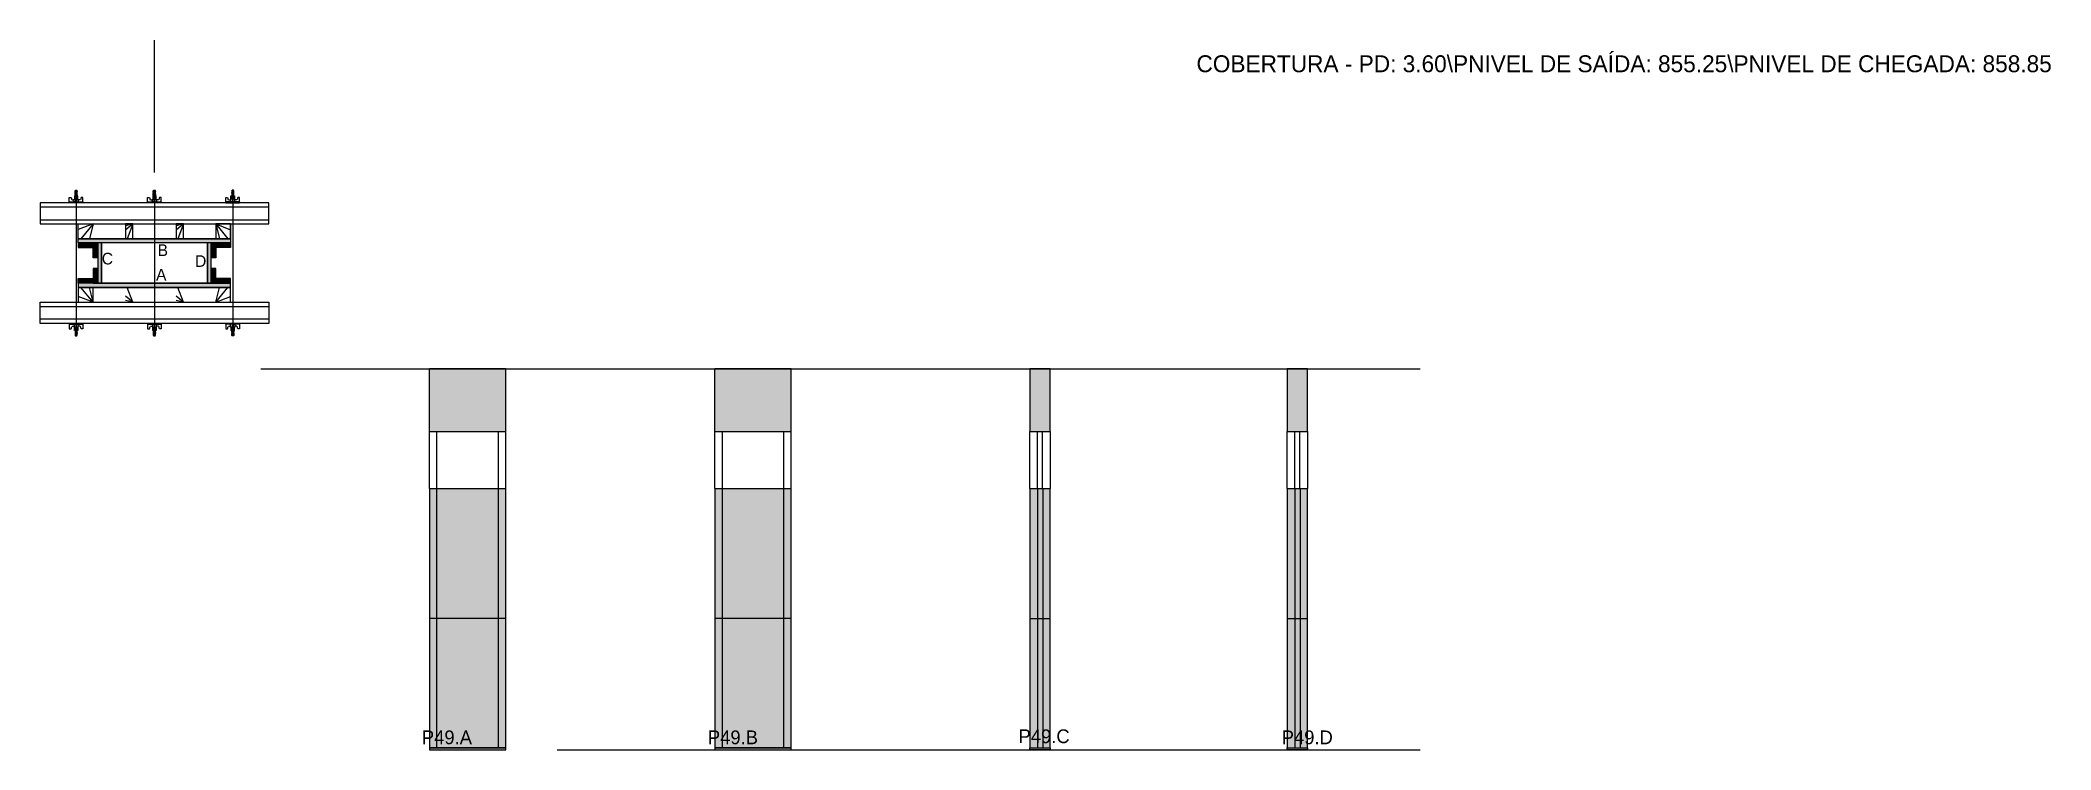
# Model space of a CAD drawing. Header units: metres. Extents: x 4474 to 6374, y 4354 to 5025.
import ezdxf

# ---------------------------------------------------------------- set-up
doc = ezdxf.new("R2010")
doc.units = ezdxf.units.M
for name, color, linetype in [('CHAPA', 7, 'Continuous'), ('COTA', 7, 'Continuous'), ('Hachura', 7, 'Continuous'), ('Madeira', 7, 'Continuous'), ('NOMENCLATURA', 7, 'Continuous'), ('Nível', 7, 'Continuous'), ('Painéis', 7, 'Continuous'), ('Perfil Metálico', 7, 'Continuous'), ('SARR_2.2x7', 7, 'Continuous'), ('SARRAFO', 7, 'Continuous'), ('Texto Seção', 7, 'Continuous'), ('TEXTO_GERAL', 7, 'Continuous')]:
    doc.layers.add(name, color=color, linetype=linetype)

msp = doc.modelspace()

# ---------------------------------------------------------------- hatches: boundary and pattern name
at = {"layer": 'COTA'}
h = msp.add_hatch(color=7, dxfattribs=at)
h.dxf.hatch_style = 1
h.paths.add_polyline_path([(4913.8, 4654.8), (4913.8, 4713.8), (4913.8, 4713.8), (4841.8, 4713.8), (4841.8, 4713.8), (4841.8, 4654.8), (4841.8, 4654.8), (4913.8, 4654.8)])
h = msp.add_hatch(color=7, dxfattribs=at)
h.dxf.hatch_style = 1
h.paths.add_polyline_path([(5183.6, 4654.8), (5183.6, 4713.8), (5183.6, 4713.8), (5111.6, 4713.8), (5111.6, 4713.8), (5111.6, 4654.8), (5111.6, 4654.8), (5183.6, 4654.8)])
h = msp.add_hatch(color=7, dxfattribs=at)
h.dxf.hatch_style = 1
h.paths.add_polyline_path([(5428.4, 4654.8), (5428.4, 4713.8), (5428.4, 4713.8), (5409.4, 4713.8), (5409.4, 4713.8), (5409.4, 4654.8), (5409.4, 4654.8), (5428.4, 4654.8), (5428.4, 4654.8)])
h = msp.add_hatch(color=7, dxfattribs=at)
h.dxf.hatch_style = 1
h.paths.add_polyline_path([(5671.7, 4654.8), (5671.7, 4713.8), (5671.7, 4713.8), (5652.7, 4713.8), (5652.7, 4713.8), (5652.7, 4654.8), (5652.7, 4654.8), (5671.7, 4654.8), (5671.7, 4654.8)])
at = {"layer": 'Hachura'}
h = msp.add_hatch(color=7, dxfattribs=at)
h.dxf.hatch_style = 1
h.paths.add_polyline_path([(4509.7, 4832.9), (4509.7, 4836.9), (4509.7, 4836.9), (4653.7, 4836.9), (4653.7, 4836.9), (4653.7, 4832.9), (4653.7, 4832.9), (4509.7, 4832.9)])
h = msp.add_hatch(color=7, dxfattribs=at)
h.dxf.hatch_style = 1
h.paths.add_polyline_path([(4509.7, 4832.9), (4509.7, 4836.9), (4509.7, 4836.9), (4653.7, 4836.9), (4653.7, 4836.9), (4653.7, 4832.9), (4653.7, 4832.9), (4509.7, 4832.9)])
h = msp.add_hatch(color=7, dxfattribs=at)
h.dxf.hatch_style = 1
h.paths.add_polyline_path([(4523.7, 4832.9), (4523.7, 4828.5), (4523.7, 4828.5), (4509.7, 4828.5), (4509.7, 4828.5), (4509.7, 4832.9), (4509.7, 4832.9), (4523.7, 4832.9)])
h = msp.add_hatch(color=7, dxfattribs=at)
h.dxf.hatch_style = 1
h.paths.add_polyline_path([(4528.1, 4832.9), (4523.7, 4832.9), (4523.7, 4832.9), (4523.7, 4818.9), (4523.7, 4818.9), (4528.1, 4818.9), (4528.1, 4818.9), (4528.1, 4832.9)])
h = msp.add_hatch(color=7, dxfattribs=at)
h.dxf.hatch_style = 1
h.paths.add_polyline_path([(4531.7, 4832.9), (4528.1, 4832.9), (4528.1, 4832.9), (4528.1, 4794.9), (4528.1, 4794.9), (4531.7, 4794.9), (4531.7, 4794.9), (4531.7, 4832.9)])
h = msp.add_hatch(color=7, dxfattribs=at)
h.dxf.hatch_style = 1
h.paths.add_polyline_path([(4531.7, 4832.9), (4528.1, 4832.9), (4528.1, 4832.9), (4528.1, 4794.9), (4528.1, 4794.9), (4531.7, 4794.9), (4531.7, 4794.9), (4531.7, 4832.9)])
h = msp.add_hatch(color=7, dxfattribs=at)
h.dxf.hatch_style = 1
h.paths.add_polyline_path([(4635.3, 4832.9), (4631.7, 4832.9), (4631.7, 4832.9), (4631.7, 4794.9), (4631.7, 4794.9), (4635.3, 4794.9), (4635.3, 4794.9), (4635.3, 4832.9)])
h = msp.add_hatch(color=7, dxfattribs=at)
h.dxf.hatch_style = 1
h.paths.add_polyline_path([(4635.3, 4832.9), (4631.7, 4832.9), (4631.7, 4832.9), (4631.7, 4794.9), (4631.7, 4794.9), (4635.3, 4794.9), (4635.3, 4794.9), (4635.3, 4832.9)])
h = msp.add_hatch(color=7, dxfattribs=at)
h.dxf.hatch_style = 1
h.paths.add_polyline_path([(4639.7, 4832.9), (4635.3, 4832.9), (4635.3, 4832.9), (4635.3, 4818.9), (4635.3, 4818.9), (4639.7, 4818.9), (4639.7, 4818.9), (4639.7, 4832.9)])
h = msp.add_hatch(color=7, dxfattribs=at)
h.dxf.hatch_style = 1
h.paths.add_polyline_path([(4639.7, 4832.9), (4639.7, 4828.5), (4639.7, 4828.5), (4653.7, 4828.5), (4653.7, 4828.5), (4653.7, 4832.9), (4653.7, 4832.9), (4639.7, 4832.9)])
h = msp.add_hatch(color=7, dxfattribs=at)
h.dxf.hatch_style = 1
h.paths.add_polyline_path([(4523.7, 4794.9), (4523.7, 4799.3), (4523.7, 4799.3), (4509.7, 4799.3), (4509.7, 4799.3), (4509.7, 4794.9), (4509.7, 4794.9), (4523.7, 4794.9)])
h = msp.add_hatch(color=7, dxfattribs=at)
h.dxf.hatch_style = 1
h.paths.add_polyline_path([(4509.7, 4794.9), (4509.7, 4790.9), (4509.7, 4790.9), (4653.7, 4790.9), (4653.7, 4790.9), (4653.7, 4794.9), (4653.7, 4794.9), (4509.7, 4794.9)])
h = msp.add_hatch(color=7, dxfattribs=at)
h.dxf.hatch_style = 1
h.paths.add_polyline_path([(4509.7, 4794.9), (4509.7, 4790.9), (4509.7, 4790.9), (4653.7, 4790.9), (4653.7, 4790.9), (4653.7, 4794.9), (4653.7, 4794.9), (4509.7, 4794.9)])
h = msp.add_hatch(color=7, dxfattribs=at)
h.dxf.hatch_style = 1
h.paths.add_polyline_path([(4528.1, 4794.9), (4523.7, 4794.9), (4523.7, 4794.9), (4523.7, 4808.9), (4523.7, 4808.9), (4528.1, 4808.9), (4528.1, 4808.9), (4528.1, 4794.9)])
h = msp.add_hatch(color=7, dxfattribs=at)
h.dxf.hatch_style = 1
h.paths.add_polyline_path([(4639.7, 4794.9), (4635.3, 4794.9), (4635.3, 4794.9), (4635.3, 4808.9), (4635.3, 4808.9), (4639.7, 4808.9), (4639.7, 4808.9), (4639.7, 4794.9)])
h = msp.add_hatch(color=7, dxfattribs=at)
h.dxf.hatch_style = 1
h.paths.add_polyline_path([(4639.7, 4794.9), (4639.7, 4799.3), (4639.7, 4799.3), (4653.7, 4799.3), (4653.7, 4799.3), (4653.7, 4794.9), (4653.7, 4794.9), (4639.7, 4794.9)])
h = msp.add_hatch(color=7, dxfattribs=at)
h.dxf.hatch_style = 1
h.paths.add_polyline_path([(4913.8, 4600.8), (4841.8, 4600.8), (4841.8, 4600.8), (4841.8, 4353.8), (4841.8, 4353.8), (4913.8, 4353.8), (4913.8, 4353.8), (4913.8, 4600.8)])
h = msp.add_hatch(color=7, dxfattribs=at)
h.dxf.hatch_style = 1
h.paths.add_polyline_path([(5183.6, 4600.8), (5111.6, 4600.8), (5111.6, 4600.8), (5111.6, 4353.8), (5111.6, 4353.8), (5183.6, 4353.8), (5183.6, 4353.8), (5183.6, 4600.8)])
h = msp.add_hatch(color=7, dxfattribs=at)
h.dxf.hatch_style = 1
h.paths.add_polyline_path([(5428.4, 4600.8), (5409.4, 4600.8), (5409.4, 4600.8), (5409.4, 4353.8), (5409.4, 4353.8), (5428.4, 4353.8), (5428.4, 4353.8), (5428.4, 4600.8)])
h = msp.add_hatch(color=7, dxfattribs=at)
h.dxf.hatch_style = 1
h.paths.add_polyline_path([(5671.7, 4600.8), (5652.7, 4600.8), (5652.7, 4600.8), (5652.7, 4353.8), (5652.7, 4353.8), (5671.7, 4353.8), (5671.7, 4353.8), (5671.7, 4600.8)])

# ---------------------------------------------------------------- linework, layer by layer
at = {"layer": 'CHAPA', "color": 7, "lineweight": 25}
for points in [[(4509.7, 4832.9), (4509.7, 4836.9), (4653.7, 4836.9), (4653.7, 4832.9)], [(4509.7, 4832.9), (4509.7, 4836.9), (4653.7, 4836.9), (4653.7, 4832.9)], [(4531.7, 4832.9), (4528.1, 4832.9), (4528.1, 4794.9), (4531.7, 4794.9)], [(4531.7, 4832.9), (4528.1, 4832.9), (4528.1, 4794.9), (4531.7, 4794.9)], [(4635.3, 4832.9), (4631.7, 4832.9), (4631.7, 4794.9), (4635.3, 4794.9)], [(4635.3, 4832.9), (4631.7, 4832.9), (4631.7, 4794.9), (4635.3, 4794.9)], [(4509.7, 4794.9), (4509.7, 4790.9), (4653.7, 4790.9), (4653.7, 4794.9)], [(4509.7, 4794.9), (4509.7, 4790.9), (4653.7, 4790.9), (4653.7, 4794.9)]]:
    msp.add_lwpolyline(points, close=True, dxfattribs=at)
at = {"layer": 'COTA', "color": 7, "lineweight": 25}
for p, q in [((4841.8, 4654.8), (4841.8, 4713.8)), ((4913.8, 4713.8), (4841.8, 4713.8)), ((4913.8, 4654.8), (4913.8, 4713.8)), ((5183.6, 4713.8), (5111.6, 4713.8)), ((5111.6, 4654.8), (5111.6, 4713.8)), ((5183.6, 4654.8), (5183.6, 4713.8))]:
    msp.add_line(p, q, dxfattribs=at)
for points in [[(5428.4, 4654.8), (5428.4, 4713.8), (5409.4, 4713.8), (5409.4, 4654.8)], [(5671.7, 4654.8), (5671.7, 4713.8), (5652.7, 4713.8), (5652.7, 4654.8)]]:
    msp.add_lwpolyline(points, dxfattribs=at)
at = {"layer": 'Defpoints', "color": 7, "lineweight": 25}
msp.add_line((4581.7, 4899.6), (4581.7, 5024.6), dxfattribs=at)
at = {"layer": 'Hachura', "color": 7, "lineweight": 25}
for p, q in [((4501.2, 4870.9), (4501.2, 4876)), ((4501.2, 4876), (4502.9, 4876)), ((4501.2, 4871.8), (4514.1, 4871.8)), ((4501.2, 4871.8), (4506.4, 4871.8)), ((4514.1, 4870.9), (4501.2, 4870.9)), ((4501.4, 4871.8), (4501.4, 4870.9)), ((4501.6, 4871.8), (4501.6, 4870.9)), ((4501.9, 4871.8), (4501.9, 4870.9)), ((4502.4, 4871.8), (4502.4, 4870.9)), ((4502.9, 4876), (4503.5, 4873.8)), ((4503.2, 4871.8), (4503.2, 4870.9)), ((4503.8, 4873.6), (4505.7, 4873.6)), ((4504.6, 4871.8), (4504.6, 4870.9)), ((4513.2, 4870.9), (4505.4, 4870.9)), ((4505.7, 4874.4), (4509.6, 4874.4)), ((4505.7, 4871.8), (4505.7, 4874.4)), ((4507.7, 4871.8), (4505.7, 4871.8)), ((4509.4, 4877.6), (4506, 4877.6)), ((4506, 4877.6), (4506, 4874.4)), ((4509.4, 4877.5), (4506, 4877.5)), ((4506.4, 4871.8), (4507, 4871.8)), ((4508.7, 4880.6), (4506.5, 4881.7)), ((4508.7, 4879.5), (4506.5, 4880.5)), ((4508.7, 4878.3), (4506.5, 4879.4)), ((4507.8, 4877.6), (4506.5, 4878.2)), ((4506.6, 4882.3), (4507, 4882.7)), ((4506.6, 4882), (4506.6, 4882.3)), ((4506.6, 4882.3), (4506.6, 4882.3)), ((4508.6, 4882.3), (4506.6, 4882.3)), ((4506.6, 4882), (4508.6, 4881.1)), ((4506.6, 4882), (4508.6, 4881.1)), ((4506.6, 4881.9), (4508.7, 4880.8)), ((4506.6, 4880.9), (4506.6, 4881.5)), ((4508.6, 4880.5), (4506.6, 4881.5)), ((4506.6, 4880.9), (4508.6, 4879.9)), ((4506.6, 4880.8), (4508.7, 4879.7)), ((4506.6, 4879.7), (4506.6, 4880.3)), ((4508.6, 4879.4), (4506.6, 4880.3)), ((4506.6, 4880.1), (4506.6, 4880.3)), ((4506.6, 4879.7), (4508.6, 4878.7)), ((4506.6, 4879.6), (4508.7, 4878.5)), ((4506.6, 4878.5), (4506.6, 4879.2)), ((4508.6, 4878.2), (4506.6, 4879.2)), ((4506.6, 4878.5), (4508.6, 4877.6)), ((4507.6, 4877.6), (4506.6, 4878)), ((4506.6, 4877.6), (4506.6, 4878)), ((4506.7, 4871.5), (4506.7, 4871.7)), ((4506.7, 4871), (4506.7, 4871.5)), ((4507, 4882.7), (4508.3, 4882.7)), ((4507, 4877.6), (4507, 4874.4)), ((4508.6, 4881.7), (4507.3, 4882.3)), ((4507.4, 4871.8), (4507.4, 4873.8)), ((4508.7, 4881.8), (4507.6, 4882.3)), ((4507.7, 4881.7), (4507.7, 4749.9)), ((4507.7, 4871.8), (4507.7, 4870.9)), ((4507.9, 4873.8), (4507.9, 4871.8)), ((4508.1, 4882.3), (4508.7, 4882)), ((4508.6, 4882.3), (4508.3, 4882.7)), ((4508.3, 4882.3), (4508.6, 4882.2)), ((4508.6, 4882.2), (4508.6, 4882.3)), ((4508.6, 4881.7), (4508.6, 4881.1)), ((4508.6, 4879.9), (4508.6, 4880.5)), ((4508.6, 4879.2), (4508.6, 4879.4)), ((4508.6, 4879.2), (4508.6, 4878.7)), ((4508.6, 4878.2), (4508.6, 4877.6)), ((4508.6, 4877.6), (4508.6, 4874.4)), ((4508.7, 4871.6), (4508.7, 4871.2)), ((4509.4, 4874.4), (4509.4, 4877.6)), ((4509.6, 4874.4), (4509.4, 4874.4)), ((4509.6, 4874.4), (4509.4, 4874.4)), ((4509.6, 4874.4), (4509.6, 4871.8)), ((4511.6, 4873.6), (4509.6, 4873.6)), ((4510.7, 4871.8), (4510.7, 4870.9)), ((4512.5, 4876), (4511.9, 4873.8)), ((4512.1, 4871.8), (4512.1, 4870.9)), ((4514.1, 4876), (4512.5, 4876)), ((4513, 4871.8), (4513, 4870.9)), ((4513.4, 4871.8), (4513.4, 4870.9)), ((4513.8, 4871.8), (4513.8, 4870.9)), ((4514, 4871.8), (4514, 4870.9)), ((4514.1, 4871.8), (4514.1, 4876)), ((4514.1, 4871.8), (4514.1, 4870.9)), ((4575.2, 4870.9), (4575.2, 4876)), ((4575.2, 4876), (4576.9, 4876)), ((4575.2, 4871.8), (4588.1, 4871.8)), ((4575.2, 4871.8), (4580.4, 4871.8)), ((4588.1, 4870.9), (4575.2, 4870.9)), ((4575.4, 4871.8), (4575.4, 4870.9)), ((4575.6, 4871.8), (4575.6, 4870.9)), ((4575.9, 4871.8), (4575.9, 4870.9)), ((4576.4, 4871.8), (4576.4, 4870.9)), ((4576.9, 4876), (4577.5, 4873.8)), ((4577.2, 4871.8), (4577.2, 4870.9)), ((4577.8, 4873.6), (4579.7, 4873.6)), ((4578.6, 4871.8), (4578.6, 4870.9)), ((4587.2, 4870.9), (4579.4, 4870.9)), ((4579.7, 4874.4), (4583.6, 4874.4)), ((4579.7, 4871.8), (4579.7, 4874.4)), ((4581.7, 4871.8), (4579.7, 4871.8)), ((4583.4, 4877.6), (4580, 4877.6)), ((4580, 4877.6), (4580, 4874.4)), ((4583.4, 4877.5), (4580, 4877.5)), ((4580.4, 4871.8), (4581, 4871.8)), ((4582.7, 4880.6), (4580.5, 4881.7)), ((4582.7, 4879.5), (4580.5, 4880.5)), ((4582.7, 4878.3), (4580.5, 4879.4)), ((4581.8, 4877.6), (4580.5, 4878.2)), ((4580.6, 4882.3), (4581, 4882.7)), ((4580.6, 4882), (4580.6, 4882.3)), ((4580.6, 4882.3), (4580.6, 4882.3)), ((4582.6, 4882.3), (4580.6, 4882.3)), ((4580.6, 4882), (4582.6, 4881.1)), ((4580.6, 4882), (4582.6, 4881.1)), ((4580.6, 4881.9), (4582.7, 4880.8)), ((4580.6, 4880.9), (4580.6, 4881.5)), ((4582.6, 4880.5), (4580.6, 4881.5)), ((4580.6, 4880.9), (4582.6, 4879.9)), ((4580.6, 4880.8), (4582.7, 4879.7)), ((4580.6, 4879.7), (4580.6, 4880.3)), ((4582.6, 4879.4), (4580.6, 4880.3)), ((4580.6, 4880.1), (4580.6, 4880.3)), ((4580.6, 4879.7), (4582.6, 4878.7)), ((4580.6, 4879.6), (4582.7, 4878.5)), ((4580.6, 4878.5), (4580.6, 4879.2)), ((4582.6, 4878.2), (4580.6, 4879.2)), ((4580.6, 4878.5), (4582.6, 4877.6)), ((4581.6, 4877.6), (4580.6, 4878)), ((4580.6, 4877.6), (4580.6, 4878)), ((4580.7, 4871.5), (4580.7, 4871.7)), ((4580.7, 4871), (4580.7, 4871.5)), ((4581, 4882.7), (4582.3, 4882.7)), ((4581, 4877.6), (4581, 4874.4)), ((4582.6, 4881.7), (4581.3, 4882.3)), ((4581.4, 4871.8), (4581.4, 4873.8)), ((4582.7, 4881.8), (4581.6, 4882.3)), ((4581.7, 4881.7), (4581.7, 4749.9)), ((4581.7, 4871.8), (4581.7, 4870.9)), ((4581.9, 4873.8), (4581.9, 4871.8)), ((4582.1, 4882.3), (4582.7, 4882)), ((4582.6, 4882.3), (4582.3, 4882.7)), ((4582.3, 4882.3), (4582.6, 4882.2)), ((4582.6, 4882.2), (4582.6, 4882.3)), ((4582.6, 4881.7), (4582.6, 4881.1)), ((4582.6, 4879.9), (4582.6, 4880.5)), ((4582.6, 4879.2), (4582.6, 4879.4)), ((4582.6, 4879.2), (4582.6, 4878.7)), ((4582.6, 4878.2), (4582.6, 4877.6)), ((4582.6, 4877.6), (4582.6, 4874.4)), ((4582.7, 4871.6), (4582.7, 4871.2)), ((4583.4, 4874.4), (4583.4, 4877.6)), ((4583.6, 4874.4), (4583.4, 4874.4)), ((4583.6, 4874.4), (4583.4, 4874.4)), ((4583.6, 4874.4), (4583.6, 4871.8)), ((4585.6, 4873.6), (4583.6, 4873.6)), ((4584.7, 4871.8), (4584.7, 4870.9)), ((4586.5, 4876), (4585.9, 4873.8)), ((4586.1, 4871.8), (4586.1, 4870.9)), ((4588.1, 4876), (4586.5, 4876)), ((4587, 4871.8), (4587, 4870.9)), ((4587.4, 4871.8), (4587.4, 4870.9)), ((4587.8, 4871.8), (4587.8, 4870.9)), ((4588, 4871.8), (4588, 4870.9)), ((4588.1, 4871.8), (4588.1, 4876)), ((4588.1, 4871.8), (4588.1, 4870.9)), ((4649.2, 4871.8), (4649.2, 4876)), ((4649.2, 4876), (4650.9, 4876)), ((4662.1, 4871.8), (4649.2, 4871.8)), ((4649.2, 4871.8), (4649.2, 4870.9)), ((4649.2, 4870.9), (4662.1, 4870.9)), ((4649.4, 4871.8), (4649.4, 4870.9)), ((4649.6, 4871.8), (4649.6, 4870.9)), ((4649.9, 4871.8), (4649.9, 4870.9)), ((4650.2, 4870.9), (4658, 4870.9)), ((4650.4, 4871.8), (4650.4, 4870.9)), ((4650.9, 4876), (4651.5, 4873.8)), ((4651.2, 4871.8), (4651.2, 4870.9)), ((4651.8, 4873.6), (4653.8, 4873.6)), ((4652.7, 4871.8), (4652.7, 4870.9)), ((4657.6, 4874.4), (4653.7, 4874.4)), ((4653.7, 4874.4), (4653.7, 4871.8)), ((4653.7, 4874.4), (4654, 4874.4)), ((4653.7, 4874.4), (4654, 4874.4)), ((4654, 4877.6), (4657.4, 4877.6)), ((4654, 4874.4), (4654, 4877.6)), ((4654, 4877.5), (4657.4, 4877.5)), ((4655.3, 4882.3), (4654.6, 4882)), ((4656.8, 4881.9), (4654.6, 4880.8)), ((4656.8, 4880.8), (4654.6, 4879.7)), ((4656.8, 4879.6), (4654.6, 4878.5)), ((4654.7, 4881.8), (4655.8, 4882.3)), ((4654.7, 4880.6), (4656.8, 4881.7)), ((4654.7, 4879.5), (4656.8, 4880.5)), ((4654.7, 4878.3), (4656.8, 4879.4)), ((4654.7, 4871.6), (4654.7, 4871.2)), ((4654.8, 4882.3), (4655.1, 4882.7)), ((4655, 4882.3), (4654.8, 4882.2)), ((4654.8, 4882.2), (4654.8, 4882.3)), ((4654.8, 4881.7), (4656.1, 4882.3)), ((4654.8, 4882.3), (4656.7, 4882.3)), ((4656.7, 4882), (4654.8, 4881.1)), ((4656.7, 4882), (4654.8, 4881.1)), ((4654.8, 4881.7), (4654.8, 4881.1)), ((4654.8, 4880.5), (4656.7, 4881.5)), ((4656.7, 4880.9), (4654.8, 4879.9)), ((4654.8, 4879.9), (4654.8, 4880.5)), ((4654.8, 4879.4), (4656.7, 4880.3)), ((4656.7, 4879.7), (4654.8, 4878.7)), ((4654.8, 4879.2), (4654.8, 4879.4)), ((4654.8, 4879.2), (4654.8, 4878.7)), ((4654.8, 4878.2), (4656.7, 4879.2)), ((4656.7, 4878.5), (4654.8, 4877.6)), ((4654.8, 4878.2), (4654.8, 4877.6)), ((4654.8, 4877.6), (4654.8, 4874.4)), ((4656.4, 4882.7), (4655.1, 4882.7)), ((4655.5, 4873.8), (4655.5, 4871.8)), ((4655.6, 4877.6), (4656.8, 4878.2)), ((4655.7, 4881.7), (4655.7, 4749.9)), ((4655.7, 4871.8), (4657.6, 4871.8)), ((4655.7, 4871.8), (4655.7, 4870.9)), ((4655.8, 4877.6), (4656.7, 4878)), ((4656, 4871.8), (4656, 4873.8)), ((4656.3, 4877.6), (4656.3, 4874.4)), ((4657, 4871.8), (4656.3, 4871.8)), ((4656.7, 4882.3), (4656.4, 4882.7)), ((4656.6, 4871.5), (4656.6, 4871.7)), ((4656.6, 4871), (4656.6, 4871.5)), ((4656.7, 4882), (4656.7, 4882.3)), ((4656.7, 4882.3), (4656.7, 4882.3)), ((4656.7, 4880.9), (4656.7, 4881.5)), ((4656.7, 4879.7), (4656.7, 4880.3)), ((4656.7, 4880.1), (4656.7, 4880.3)), ((4656.7, 4878.5), (4656.7, 4879.2)), ((4656.7, 4877.6), (4656.7, 4878)), ((4662.1, 4871.8), (4657, 4871.8)), ((4657.4, 4877.6), (4657.4, 4874.4)), ((4657.6, 4871.8), (4657.6, 4874.4)), ((4659.6, 4873.6), (4657.6, 4873.6)), ((4658.7, 4871.8), (4658.7, 4870.9)), ((4660.5, 4876), (4659.9, 4873.8)), ((4660.1, 4871.8), (4660.1, 4870.9)), ((4662.1, 4876), (4660.5, 4876)), ((4661, 4871.8), (4661, 4870.9)), ((4661.4, 4871.8), (4661.4, 4870.9)), ((4661.8, 4871.8), (4661.8, 4870.9)), ((4662, 4871.8), (4662, 4870.9)), ((4662.1, 4870.9), (4662.1, 4876)), ((4514.1, 4756.9), (4501.2, 4756.9)), ((4501.2, 4756.9), (4501.2, 4751.7)), ((4501.2, 4756), (4514.1, 4756)), ((4501.2, 4756), (4506.4, 4756)), ((4501.4, 4755.9), (4501.4, 4756.9)), ((4501.6, 4755.9), (4501.6, 4756.9)), ((4501.9, 4755.9), (4501.9, 4756.9)), ((4502.4, 4755.9), (4502.4, 4756.9)), ((4502.9, 4751.7), (4503.5, 4753.9)), ((4503.2, 4755.9), (4503.2, 4756.9)), ((4503.8, 4754.2), (4505.7, 4754.2)), ((4504.6, 4755.9), (4504.6, 4756.9)), ((4513.2, 4756.9), (4505.4, 4756.9)), ((4507.7, 4756), (4505.7, 4756)), ((4505.7, 4756), (4505.7, 4753.4)), ((4505.7, 4753.4), (4509.6, 4753.4)), ((4506, 4750.2), (4506, 4753.4)), ((4506.4, 4756), (4507, 4756)), ((4506.7, 4756.7), (4506.7, 4756.3)), ((4506.7, 4756.3), (4506.7, 4756.1)), ((4507, 4750.2), (4507, 4753.4)), ((4507.4, 4756), (4507.4, 4754)), ((4507.7, 4756), (4507.7, 4756.9)), ((4507.9, 4754), (4507.9, 4756)), ((4508.6, 4750.2), (4508.6, 4753.4)), ((4508.7, 4756.1), (4508.7, 4756.5)), ((4509.4, 4753.4), (4509.4, 4750.2)), ((4509.6, 4753.4), (4509.4, 4753.4)), ((4509.6, 4753.4), (4509.4, 4753.4)), ((4509.6, 4753.4), (4509.6, 4756)), ((4511.6, 4754.2), (4509.6, 4754.2)), ((4510.7, 4755.9), (4510.7, 4756.9)), ((4512.5, 4751.7), (4511.9, 4753.9)), ((4512.1, 4755.9), (4512.1, 4756.9)), ((4513, 4755.9), (4513, 4756.9)), ((4513.4, 4755.9), (4513.4, 4756.9)), ((4513.8, 4755.9), (4513.8, 4756.9)), ((4514, 4755.9), (4514, 4756.9)), ((4514.1, 4756), (4514.1, 4756.9)), ((4514.1, 4756), (4514.1, 4751.7)), ((4588.1, 4756.9), (4575.2, 4756.9)), ((4575.2, 4756.9), (4575.2, 4751.7)), ((4575.2, 4756), (4588.1, 4756)), ((4575.2, 4756), (4580.4, 4756)), ((4575.4, 4755.9), (4575.4, 4756.9)), ((4575.6, 4755.9), (4575.6, 4756.9)), ((4575.9, 4755.9), (4575.9, 4756.9)), ((4576.4, 4755.9), (4576.4, 4756.9)), ((4576.9, 4751.7), (4577.5, 4753.9)), ((4577.2, 4755.9), (4577.2, 4756.9)), ((4577.8, 4754.2), (4579.7, 4754.2)), ((4578.6, 4755.9), (4578.6, 4756.9)), ((4587.2, 4756.9), (4579.4, 4756.9)), ((4581.7, 4756), (4579.7, 4756)), ((4579.7, 4756), (4579.7, 4753.4)), ((4579.7, 4753.4), (4583.6, 4753.4)), ((4580, 4750.2), (4580, 4753.4)), ((4580.4, 4756), (4581, 4756)), ((4580.7, 4756.7), (4580.7, 4756.3)), ((4580.7, 4756.3), (4580.7, 4756.1)), ((4581, 4750.2), (4581, 4753.4)), ((4581.4, 4756), (4581.4, 4754)), ((4581.7, 4756), (4581.7, 4756.9)), ((4581.9, 4754), (4581.9, 4756)), ((4582.6, 4750.2), (4582.6, 4753.4)), ((4582.7, 4756.1), (4582.7, 4756.5)), ((4583.4, 4753.4), (4583.4, 4750.2)), ((4583.6, 4753.4), (4583.4, 4753.4)), ((4583.6, 4753.4), (4583.4, 4753.4)), ((4583.6, 4753.4), (4583.6, 4756)), ((4585.6, 4754.2), (4583.6, 4754.2)), ((4584.7, 4755.9), (4584.7, 4756.9)), ((4586.5, 4751.7), (4585.9, 4753.9)), ((4586.1, 4755.9), (4586.1, 4756.9)), ((4587, 4755.9), (4587, 4756.9)), ((4587.4, 4755.9), (4587.4, 4756.9)), ((4587.8, 4755.9), (4587.8, 4756.9)), ((4588, 4755.9), (4588, 4756.9)), ((4588.1, 4756), (4588.1, 4756.9)), ((4588.1, 4756), (4588.1, 4751.7)), ((4649.2, 4756.9), (4662.1, 4756.9)), ((4649.2, 4756), (4649.2, 4756.9)), ((4662.1, 4756), (4649.2, 4756)), ((4649.2, 4756), (4649.2, 4751.7)), ((4649.4, 4755.9), (4649.4, 4756.9)), ((4649.6, 4755.9), (4649.6, 4756.9)), ((4649.9, 4755.9), (4649.9, 4756.9)), ((4650.2, 4756.9), (4658, 4756.9)), ((4650.4, 4755.9), (4650.4, 4756.9)), ((4650.9, 4751.7), (4651.5, 4753.9)), ((4651.2, 4755.9), (4651.2, 4756.9)), ((4651.8, 4754.2), (4653.8, 4754.2)), ((4652.7, 4755.9), (4652.7, 4756.9)), ((4653.7, 4753.4), (4653.7, 4756)), ((4657.6, 4753.4), (4653.7, 4753.4)), ((4653.7, 4753.4), (4654, 4753.4)), ((4653.7, 4753.4), (4654, 4753.4)), ((4654, 4753.4), (4654, 4750.2)), ((4654.7, 4756.1), (4654.7, 4756.5)), ((4654.8, 4750.2), (4654.8, 4753.4)), ((4655.5, 4754), (4655.5, 4756)), ((4655.7, 4756), (4655.7, 4756.9)), ((4655.7, 4756), (4657.6, 4756)), ((4656, 4756), (4656, 4754)), ((4657, 4756), (4656.3, 4756)), ((4656.3, 4750.2), (4656.3, 4753.4)), ((4656.6, 4756.7), (4656.6, 4756.3)), ((4656.6, 4756.3), (4656.6, 4756.1)), ((4662.1, 4756), (4657, 4756)), ((4657.4, 4750.2), (4657.4, 4753.4)), ((4657.6, 4756), (4657.6, 4753.4)), ((4659.6, 4754.2), (4657.6, 4754.2)), ((4658.7, 4755.9), (4658.7, 4756.9)), ((4660.5, 4751.7), (4659.9, 4753.9)), ((4660.1, 4755.9), (4660.1, 4756.9)), ((4661, 4755.9), (4661, 4756.9)), ((4661.4, 4755.9), (4661.4, 4756.9)), ((4661.8, 4755.9), (4661.8, 4756.9)), ((4662, 4755.9), (4662, 4756.9)), ((4662.1, 4756.9), (4662.1, 4751.7)), ((4501.2, 4751.7), (4502.9, 4751.7)), ((4509.4, 4750.2), (4506, 4750.2)), ((4509.4, 4750.2), (4506, 4750.2)), ((4507.8, 4750.2), (4506.5, 4749.5)), ((4508.7, 4749.4), (4506.5, 4748.4)), ((4508.7, 4748.3), (4506.5, 4747.2)), ((4508.7, 4747.1), (4506.5, 4746)), ((4506.6, 4749.2), (4508.6, 4750.2)), ((4507.6, 4750.2), (4506.6, 4749.7)), ((4506.6, 4750.2), (4506.6, 4749.7)), ((4508.6, 4749.5), (4506.6, 4748.5)), ((4506.6, 4749.2), (4506.6, 4748.5)), ((4506.6, 4748.1), (4508.7, 4749.2)), ((4506.6, 4748), (4508.6, 4749)), ((4508.6, 4748.4), (4506.6, 4747.4)), ((4506.6, 4748), (4506.6, 4747.4)), ((4506.6, 4747), (4508.7, 4748)), ((4506.6, 4746.9), (4508.6, 4747.8)), ((4506.6, 4747.6), (4506.6, 4747.4)), ((4508.6, 4747.2), (4506.6, 4746.2)), ((4506.6, 4746.9), (4506.6, 4746.2)), ((4506.6, 4745.8), (4508.7, 4746.9)), ((4506.6, 4745.7), (4508.6, 4746.7)), ((4506.6, 4745.7), (4508.6, 4746.7)), ((4506.6, 4745.7), (4506.6, 4745.4)), ((4506.6, 4745.4), (4506.6, 4745.4)), ((4506.6, 4745.4), (4507, 4745.1)), ((4508.6, 4745.4), (4506.6, 4745.4)), ((4507, 4745.1), (4508.3, 4745.1)), ((4508.6, 4746), (4507.3, 4745.4)), ((4508.7, 4746), (4507.6, 4745.4)), ((4508.1, 4745.4), (4508.7, 4745.7)), ((4508.3, 4745.4), (4508.6, 4745.5)), ((4508.6, 4745.4), (4508.3, 4745.1)), ((4508.6, 4749.5), (4508.6, 4750.2)), ((4508.6, 4748.6), (4508.6, 4749)), ((4508.6, 4748.6), (4508.6, 4748.4)), ((4508.6, 4747.8), (4508.6, 4747.2)), ((4508.6, 4746), (4508.6, 4746.7)), ((4508.6, 4745.5), (4508.6, 4745.4)), ((4514.1, 4751.7), (4512.5, 4751.7)), ((4575.2, 4751.7), (4576.9, 4751.7)), ((4583.4, 4750.2), (4580, 4750.2)), ((4583.4, 4750.2), (4580, 4750.2)), ((4581.8, 4750.2), (4580.5, 4749.5)), ((4582.7, 4749.4), (4580.5, 4748.4)), ((4582.7, 4748.3), (4580.5, 4747.2)), ((4582.7, 4747.1), (4580.5, 4746)), ((4580.6, 4749.2), (4582.6, 4750.2)), ((4581.6, 4750.2), (4580.6, 4749.7)), ((4580.6, 4750.2), (4580.6, 4749.7)), ((4582.6, 4749.5), (4580.6, 4748.5)), ((4580.6, 4749.2), (4580.6, 4748.5)), ((4580.6, 4748.1), (4582.7, 4749.2)), ((4580.6, 4748), (4582.6, 4749)), ((4582.6, 4748.4), (4580.6, 4747.4)), ((4580.6, 4748), (4580.6, 4747.4)), ((4580.6, 4747), (4582.7, 4748)), ((4580.6, 4746.9), (4582.6, 4747.8)), ((4580.6, 4747.6), (4580.6, 4747.4)), ((4582.6, 4747.2), (4580.6, 4746.2)), ((4580.6, 4746.9), (4580.6, 4746.2)), ((4580.6, 4745.8), (4582.7, 4746.9)), ((4580.6, 4745.7), (4582.6, 4746.7)), ((4580.6, 4745.7), (4582.6, 4746.7)), ((4580.6, 4745.7), (4580.6, 4745.4)), ((4580.6, 4745.4), (4580.6, 4745.4)), ((4580.6, 4745.4), (4581, 4745.1)), ((4582.6, 4745.4), (4580.6, 4745.4)), ((4581, 4745.1), (4582.3, 4745.1)), ((4582.6, 4746), (4581.3, 4745.4)), ((4582.7, 4746), (4581.6, 4745.4)), ((4582.1, 4745.4), (4582.7, 4745.7)), ((4582.3, 4745.4), (4582.6, 4745.5)), ((4582.6, 4745.4), (4582.3, 4745.1)), ((4582.6, 4749.5), (4582.6, 4750.2)), ((4582.6, 4748.6), (4582.6, 4749)), ((4582.6, 4748.6), (4582.6, 4748.4)), ((4582.6, 4747.8), (4582.6, 4747.2)), ((4582.6, 4746), (4582.6, 4746.7)), ((4582.6, 4745.5), (4582.6, 4745.4)), ((4588.1, 4751.7), (4586.5, 4751.7)), ((4649.2, 4751.7), (4650.9, 4751.7)), ((4654, 4750.2), (4657.4, 4750.2)), ((4654, 4750.2), (4657.4, 4750.2)), ((4656.8, 4748.1), (4654.6, 4749.2)), ((4656.8, 4747), (4654.6, 4748)), ((4656.8, 4745.8), (4654.6, 4746.9)), ((4655.3, 4745.4), (4654.6, 4745.7)), ((4654.7, 4749.4), (4656.8, 4748.4)), ((4654.7, 4748.3), (4656.8, 4747.2)), ((4654.7, 4747.1), (4656.8, 4746)), ((4654.7, 4746), (4655.8, 4745.4)), ((4654.8, 4749.5), (4654.8, 4750.2)), ((4656.7, 4749.2), (4654.8, 4750.2)), ((4654.8, 4749.5), (4656.7, 4748.5)), ((4654.8, 4748.6), (4654.8, 4749)), ((4656.7, 4748), (4654.8, 4749)), ((4654.8, 4748.6), (4654.8, 4748.4)), ((4654.8, 4748.4), (4656.7, 4747.4)), ((4654.8, 4747.8), (4654.8, 4747.2)), ((4656.7, 4746.9), (4654.8, 4747.8)), ((4654.8, 4747.2), (4656.7, 4746.2)), ((4656.7, 4745.7), (4654.8, 4746.7)), ((4654.8, 4746), (4654.8, 4746.7)), ((4656.7, 4745.7), (4654.8, 4746.7)), ((4654.8, 4746), (4656.1, 4745.4)), ((4655, 4745.4), (4654.8, 4745.5)), ((4654.8, 4745.5), (4654.8, 4745.4)), ((4654.8, 4745.4), (4655.1, 4745.1)), ((4654.8, 4745.4), (4656.7, 4745.4)), ((4656.4, 4745.1), (4655.1, 4745.1)), ((4655.6, 4750.2), (4656.8, 4749.5)), ((4655.8, 4750.2), (4656.7, 4749.7)), ((4656.7, 4745.4), (4656.4, 4745.1)), ((4656.7, 4750.2), (4656.7, 4749.7)), ((4656.7, 4749.2), (4656.7, 4748.5)), ((4656.7, 4748), (4656.7, 4747.4)), ((4656.7, 4747.6), (4656.7, 4747.4)), ((4656.7, 4746.9), (4656.7, 4746.2)), ((4656.7, 4745.7), (4656.7, 4745.4)), ((4656.7, 4745.4), (4656.7, 4745.4)), ((4662.1, 4751.7), (4660.5, 4751.7))]:
    msp.add_line(p, q, dxfattribs=at)
at = {"layer": 'Madeira', "color": 7, "lineweight": 25}
for p, q in [((4523.7, 4850.9), (4509.7, 4845.5)), ((4523.7, 4850.9), (4512.2, 4836.9)), ((4523.7, 4850.9), (4520.2, 4836.9)), ((4561.2, 4850.9), (4554.2, 4845.1)), ((4561.2, 4850.9), (4554.2, 4849.1)), ((4561.2, 4850.9), (4555.8, 4836.9)), ((4609.2, 4850.9), (4602.2, 4845.1)), ((4609.2, 4850.9), (4602.2, 4849.1)), ((4609.2, 4850.9), (4603.8, 4836.9)), ((4639.7, 4850.9), (4651.2, 4836.9)), ((4639.7, 4850.9), (4643.2, 4836.9)), ((4639.7, 4850.9), (4653.7, 4845.4)), ((4523.7, 4776.9), (4512.2, 4790.9)), ((4523.7, 4776.9), (4520.2, 4790.9)), ((4561.2, 4776.9), (4555.8, 4790.9)), ((4609.2, 4776.9), (4603.8, 4790.9)), ((4639.7, 4776.9), (4651.2, 4790.9)), ((4639.7, 4776.9), (4643.2, 4790.9)), ((4523.7, 4776.9), (4509.7, 4782.3)), ((4561.2, 4776.9), (4554.2, 4782.6)), ((4561.2, 4776.9), (4554.2, 4778.6)), ((4609.2, 4776.9), (4602.2, 4782.6)), ((4609.2, 4776.9), (4602.2, 4778.6)), ((4639.7, 4776.9), (4653.7, 4782.3))]:
    msp.add_line(p, q, dxfattribs=at)
for points in [[(4653.7, 4850.9), (4653.7, 4836.9), (4509.7, 4836.9), (4509.7, 4850.9)], [(4561.2, 4850.9), (4554.2, 4850.9), (4554.2, 4836.9), (4561.2, 4836.9)], [(4609.2, 4850.9), (4602.2, 4850.9), (4602.2, 4836.9), (4609.2, 4836.9)], [(4639.7, 4850.9), (4639.7, 4836.9), (4653.7, 4836.9), (4653.7, 4850.9)], [(4523.7, 4776.9), (4523.7, 4790.9), (4509.7, 4790.9), (4509.7, 4776.9)], [(4653.7, 4776.9), (4653.7, 4790.9), (4509.7, 4790.9), (4509.7, 4776.9)]]:
    msp.add_lwpolyline(points, close=True, dxfattribs=at)
at = {"layer": 'Nível', "color": 7, "lineweight": 25}
for p, q in [((4682.4, 4713.8), (5778.2, 4713.8)), ((4962.3, 4353.8), (5778.2, 4353.8))]:
    msp.add_line(p, q, dxfattribs=at)
at = {"layer": 'Painéis', "color": 7, "lineweight": 25}
for p, q in [((4841.8, 4654.8), (4913.8, 4654.8)), ((4841.8, 4600.8), (4841.8, 4654.8)), ((4913.8, 4600.8), (4913.8, 4654.8)), ((5111.6, 4654.8), (5183.6, 4654.8)), ((5111.6, 4600.8), (5111.6, 4654.8)), ((5183.6, 4600.8), (5183.6, 4654.8)), ((5409.4, 4600.8), (5409.4, 4654.8)), ((5409.4, 4654.8), (5428.4, 4654.8)), ((5428.4, 4654.8), (5428.4, 4600.8)), ((5652.7, 4600.8), (5652.7, 4654.8)), ((5652.7, 4654.8), (5671.7, 4654.8)), ((5671.7, 4654.8), (5671.7, 4600.8)), ((4841.8, 4600.8), (4841.8, 4477.8)), ((4841.8, 4600.8), (4913.8, 4600.8)), ((4913.8, 4477.8), (4913.8, 4600.8)), ((5111.6, 4600.8), (5111.6, 4477.8)), ((5111.6, 4600.8), (5183.6, 4600.8)), ((5183.6, 4477.8), (5183.6, 4600.8)), ((5409.4, 4600.8), (5409.4, 4355.8)), ((5409.4, 4600.8), (5428.4, 4600.8)), ((5428.4, 4355.8), (5428.4, 4600.8)), ((5652.7, 4600.8), (5652.7, 4355.8)), ((5652.7, 4600.8), (5671.7, 4600.8)), ((5671.7, 4355.8), (5671.7, 4600.8)), ((4841.8, 4477.8), (4841.8, 4353.8)), ((4913.8, 4477.8), (4841.8, 4477.8)), ((4913.8, 4353.8), (4913.8, 4477.8)), ((5111.6, 4477.8), (5111.6, 4353.8)), ((5183.6, 4477.8), (5111.6, 4477.8)), ((5183.6, 4353.8), (5183.6, 4477.8)), ((5409.4, 4477.8), (5428.4, 4477.8)), ((5652.7, 4477.8), (5671.7, 4477.8)), ((4841.8, 4355.8), (4913.8, 4355.8)), ((5111.6, 4355.8), (5183.6, 4355.8)), ((5409.4, 4355.8), (5428.4, 4355.8)), ((5652.7, 4355.8), (5671.7, 4355.8))]:
    msp.add_line(p, q, dxfattribs=at)
for points in [[(4631.7, 4794.9), (4631.7, 4832.9), (4531.7, 4832.9), (4531.7, 4794.9)], [(4913.8, 4355.8), (4841.8, 4355.8), (4841.8, 4353.8), (4913.8, 4353.8)], [(5183.6, 4355.8), (5111.6, 4355.8), (5111.6, 4353.8), (5183.6, 4353.8)], [(5409.4, 4355.8), (5428.4, 4355.8), (5428.4, 4353.8), (5409.4, 4353.8)], [(5652.7, 4355.8), (5671.7, 4355.8), (5671.7, 4353.8), (5652.7, 4353.8)]]:
    msp.add_lwpolyline(points, close=True, dxfattribs=at)
at = {"layer": 'Perfil Metálico', "color": 7, "lineweight": 25}
for points in [[(4473.7, 4870.9), (4473.7, 4850.9), (4689.7, 4850.9), (4689.7, 4870.9)], [(4689.7, 4854.9), (4689.7, 4866.9), (4473.7, 4866.9), (4473.7, 4854.9)], [(4473.7, 4756.9), (4473.7, 4776.9), (4689.7, 4776.9), (4689.7, 4756.9)], [(4689.7, 4772.9), (4689.7, 4760.9), (4473.7, 4760.9), (4473.7, 4772.9)]]:
    msp.add_lwpolyline(points, close=True, dxfattribs=at)
at = {"layer": 'SARR_2.2x7', "color": 7, "lineweight": 25}
for p, q in [((4848.8, 4600.8), (4848.8, 4654.8)), ((4906.8, 4600.8), (4906.8, 4654.8)), ((5118.6, 4600.8), (5118.6, 4654.8)), ((5176.6, 4600.8), (5176.6, 4654.8)), ((5416.4, 4600.8), (5416.4, 4654.8)), ((5421.3, 4600.8), (5421.3, 4654.8)), ((5659.7, 4600.8), (5659.7, 4654.8)), ((5664.6, 4600.8), (5664.6, 4654.8)), ((4848.8, 4477.8), (4848.8, 4600.8)), ((4906.8, 4477.8), (4906.8, 4600.8)), ((5118.6, 4477.8), (5118.6, 4600.8)), ((5176.6, 4477.8), (5176.6, 4600.8)), ((5416.4, 4600.8), (5416.4, 4355.8)), ((5421.4, 4600.8), (5421.4, 4355.8)), ((5659.7, 4600.8), (5659.7, 4355.8)), ((5664.7, 4600.8), (5664.7, 4355.8)), ((4848.8, 4355.8), (4848.8, 4477.8)), ((4906.8, 4355.8), (4906.8, 4477.8)), ((5118.6, 4355.8), (5118.6, 4477.8)), ((5176.6, 4355.8), (5176.6, 4477.8)), ((4848.8, 4355.8), (4848.8, 4355.8)), ((4906.8, 4355.8), (4906.8, 4355.8)), ((5118.6, 4355.8), (5118.6, 4355.8)), ((5176.6, 4355.8), (5176.6, 4355.8))]:
    msp.add_line(p, q, dxfattribs=at)
at = {"layer": 'SARRAFO', "color": 7, "lineweight": 25}
for points in [[(4509.7, 4828.5), (4523.7, 4828.5), (4523.7, 4832.9), (4509.7, 4832.9)], [(4523.7, 4818.9), (4523.7, 4832.9), (4528.1, 4832.9), (4528.1, 4818.9)], [(4635.3, 4818.9), (4635.3, 4832.9), (4639.7, 4832.9), (4639.7, 4818.9)], [(4653.7, 4828.5), (4639.7, 4828.5), (4639.7, 4832.9), (4653.7, 4832.9)], [(4509.7, 4799.3), (4523.7, 4799.3), (4523.7, 4794.9), (4509.7, 4794.9)], [(4523.7, 4808.9), (4523.7, 4794.9), (4528.1, 4794.9), (4528.1, 4808.9)], [(4635.3, 4808.9), (4635.3, 4794.9), (4639.7, 4794.9), (4639.7, 4808.9)], [(4653.7, 4799.3), (4639.7, 4799.3), (4639.7, 4794.9), (4653.7, 4794.9)]]:
    msp.add_lwpolyline(points, close=True, dxfattribs=at)

# ---------------------------------------------------------------- texts
at = {"layer": 'NOMENCLATURA', "color": 7, "lineweight": 25}
msp.add_text('COBERTURA - PD: 3.60\\PNIVEL DE SAÍDA: 855.25\\PNIVEL DE CHEGADA: 858.85', height=16, dxfattribs=at).set_placement((5566.8, 4994.3))
at = {"layer": 'Texto Seção', "color": 7, "lineweight": 25}
for s, p in [('P49.A', (4834.5, 4359.1)), ('P49.B', (5104.9, 4359.1)), ('P49.C', (5398.6, 4360.1)), ('P49.D', (5647.4, 4359.1))]:
    msp.add_text(s, height=13, dxfattribs=at).set_placement(p)
at = {"layer": 'TEXTO_GERAL', "color": 7, "lineweight": 25}
for s, p in [('B', (4584.7, 4820.6)), ('C', (4531.9, 4812.6)), ('D', (4620.1, 4810.3)), ('A', (4583.2, 4797.4))]:
    msp.add_text(s, height=11, dxfattribs=at).set_placement(p)

doc.saveas('drawing.dxf')
